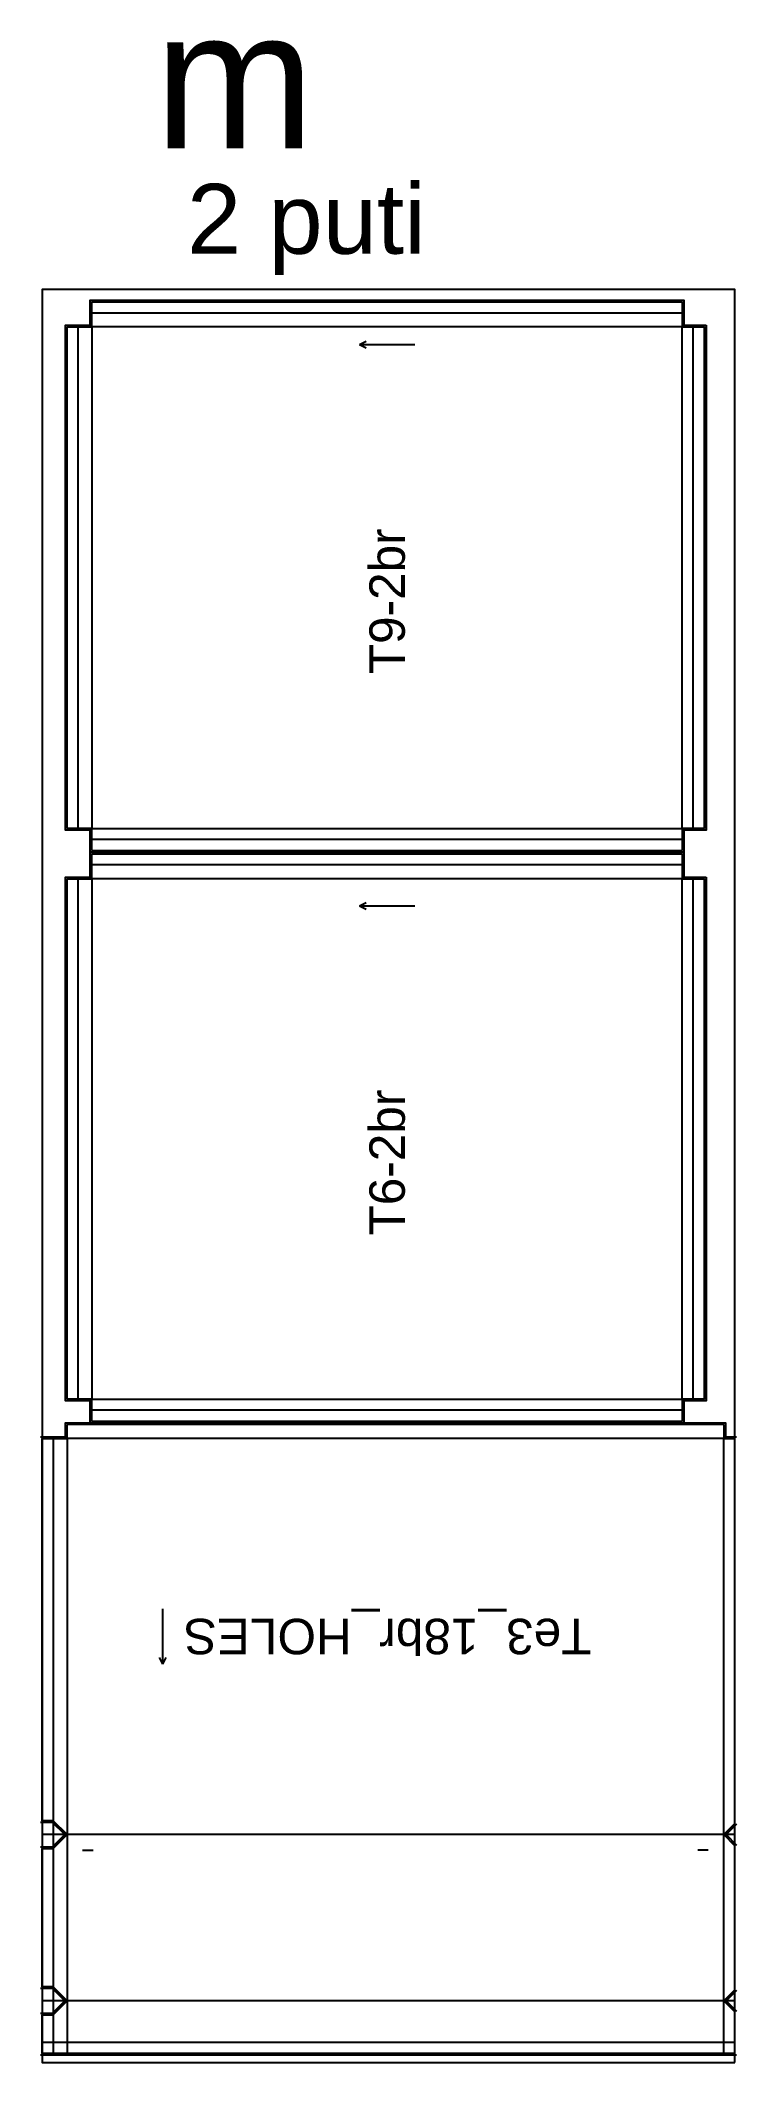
# Model space of a CAD drawing. Header units: inches. Extents: x -3 to 1253, y 0 to 3649.
import ezdxf

# ---------------------------------------------------------------- set-up
doc = ezdxf.new("R2010")
doc.units = ezdxf.units.IN
doc.header["$MEASUREMENT"] = 0
for name, color, linetype in [('CUT', 3, 'Continuous'), ('FREZ', 6, 'Continuous'), ('HOLES', 5, 'Continuous'), ('SHEETS', 140, 'Continuous')]:
    doc.layers.add(name, color=color, linetype=linetype)
doc.styles.get("Standard").update_dxf_attribs({"font": 'arial.ttf'})

msp = doc.modelspace()

# ---------------------------------------------------------------- linework, layer by layer
for p, q in [((90, 3177.4), (1155, 3177.4)), ((90, 3132.4), (90, 3177.4)), ((1155, 3177.4), (1155, 3132.4)), ((45, 2227.4), (45, 3132.4)), ((45, 3132.4), (90, 3132.4)), ((584.5, 3105.9), (572.5, 3099.9)), ((1155, 3132.4), (1195, 3132.4)), ((1195, 2227.4), (1195, 3132.4)), ((672.5, 3099.9), (572.5, 3099.9)), ((584.5, 3093.9), (572.5, 3099.9)), ((90, 2227.4), (45, 2227.4)), ((90, 2187.4), (90, 2227.4)), ((1195, 2227.4), (1155, 2227.4)), ((1155, 2227.4), (1155, 2187.4)), ((90, 2187.4), (1155, 2187.4)), ((90, 2181.4), (1155, 2181.4)), ((90, 2136.4), (90, 2181.4)), ((1155, 2181.4), (1155, 2136.4)), ((45, 1197.4), (45, 2136.4)), ((45, 2136.4), (90, 2136.4)), ((1155, 2136.4), (1195, 2136.4)), ((1195, 1197.4), (1195, 2136.4)), ((584.5, 2092.9), (572.5, 2086.9)), ((672.5, 2086.9), (572.5, 2086.9)), ((584.5, 2080.9), (572.5, 2086.9)), ((90, 1197.4), (45, 1197.4)), ((90, 1157.4), (90, 1197.4)), ((1195, 1197.4), (1155, 1197.4)), ((1155, 1197.4), (1155, 1157.4)), ((1230, 1151.4), (45, 1151.4)), ((45, 1126.4), (45, 1151.4)), ((90, 1157.4), (1155, 1157.4)), ((1230, 1151.4), (1230, 1126.4)), ((0, 436.4), (0, 1126.4)), ((0, 1126.4), (45, 1126.4)), ((1230, 1126.4), (1250, 1126.4)), ((1250, 431.4), (1250, 1126.4)), ((217.5, 818.9), (217.5, 718.9)), ((211.5, 730.9), (217.5, 718.9)), ((223.5, 730.9), (217.5, 718.9)), ((20, 436.4), (0, 436.4)), ((45, 411.4), (20, 436.4)), ((20, 386.4), (45, 411.4)), ((1230, 411.4), (1250, 431.4)), ((1250, 391.4), (1230, 411.4)), ((0, 261.4), (0, 386.4)), ((0, 386.4), (20, 386.4)), ((1250, 261.4), (1250, 391.4)), ((0, 136.4), (0, 261.4)), ((1250, 131.4), (1250, 261.4)), ((20, 136.4), (0, 136.4)), ((45, 111.4), (20, 136.4)), ((20, 86.4), (45, 111.4)), ((1230, 111.4), (1250, 131.4)), ((1250, 91.4), (1230, 111.4)), ((0, 16.4), (0, 86.4)), ((0, 86.4), (20, 86.4)), ((1250, 16.4), (1250, 91.4)), ((1250, 16.4), (0, 16.4))]:
    msp.add_line(p, q)
at = {"layer": 'CUT'}
for points in [[(1198, 3135.4), (1198, 2224.4), (1158, 2224.4), (1158, 2184.4), (87, 2184.4), (87, 2224.4), (42, 2224.4), (42, 3135.4), (87, 3135.4), (87, 3180.4), (1158, 3180.4), (1158, 3135.4)], [(1198, 2139.4), (1198, 1194.4), (1158, 1194.4), (1158, 1154.4), (87, 1154.4), (87, 1194.4), (42, 1194.4), (42, 2139.4), (87, 2139.4), (87, 2184.4), (1158, 2184.4), (1158, 2139.4)]]:
    msp.add_lwpolyline(points, close=True, dxfattribs=at)
for points in [[(-3, 1129.4), (42, 1129.4), (42, 1154.4), (1233, 1154.4), (1233, 1129.4), (1253, 1129.4)], [(-3, 389.4), (18.8, 389.4), (40.8, 411.4), (18.8, 433.4), (-3, 433.4)], [(1253, 430.1), (1234.2, 411.4), (1253, 392.6)], [(-3, 89.4), (18.8, 89.4), (40.8, 111.4), (18.8, 133.4), (-3, 133.4)], [(1253, 130.1), (1234.2, 111.4), (1253, 92.6)], [(1253, 13.4), (-3, 13.4)]]:
    msp.add_lwpolyline(points, dxfattribs=at)
at = {"layer": 'FREZ'}
for p, q in [((1155, 3157.4), (90, 3157.4)), ((65, 2227.4), (65, 3132.4)), ((1175, 2227.4), (1175, 3132.4)), ((1155, 2207.4), (90, 2207.4)), ((1155, 2161.4), (90, 2161.4)), ((65, 1197.4), (65, 2136.4)), ((1175, 1197.4), (1175, 2136.4)), ((1155, 1177.4), (90, 1177.4)), ((20, 1126.4), (20, 16.4)), ((1250, 411.4), (0, 411.4)), ((1250, 111.4), (0, 111.4)), ((1250, 36.4), (0, 36.4))]:
    msp.add_line(p, q, dxfattribs=at)
for points in [[(90, 2227.4), (1155, 2227.4), (1155, 3132.4), (90, 3132.4)], [(90, 1197.4), (1155, 1197.4), (1155, 2136.4), (90, 2136.4)]]:
    msp.add_lwpolyline(points, close=True, dxfattribs=at)
msp.add_lwpolyline([(1230, 16.4), (1230, 1126.4), (45, 1126.4), (45, 16.4)], dxfattribs=at)
at = {"layer": 'HOLES'}
for p, q in [((73, 383.4), (92, 383.4)), ((1202, 383.4), (1183, 383.4))]:
    msp.add_line(p, q, dxfattribs=at)
at = {"layer": 'SHEETS'}
msp.add_lwpolyline([(1250, 0), (1250, 3200), (0, 3200), (0, 0)], close=True, dxfattribs=at)

# ---------------------------------------------------------------- texts
for s, rotation, p in [('T9-2br', 90, (654.5, 2505.5)), ('T6-2br', 90, (654.5, 1492.5)), ('Te3_18br_HOLES', 180, (991.1, 800.9))]:
    msp.add_text(s, height=64, rotation=rotation).set_placement(p)
for s, height, p in [('m', 248.9, (202.5, 3454.6)), ('2 puti', 126.16, (261.3, 3264.3))]:
    msp.add_text(s, height=height, dxfattribs=at).set_placement(p)

doc.saveas('drawing.dxf')
